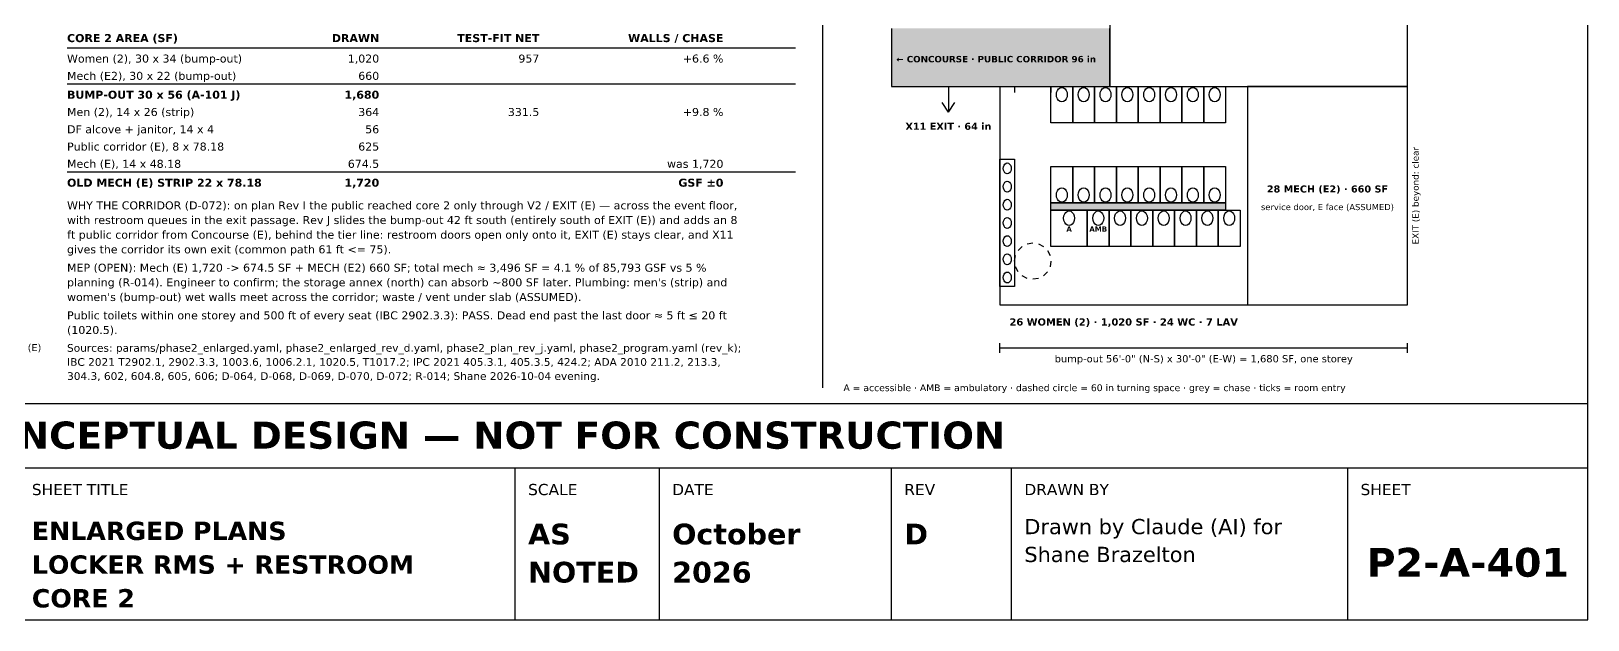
# Model space of a CAD drawing. Header units: inches. Extents: x 0.5 to 16.5, y 0.5 to 10.5.
# Drawn here: x 6.78 to 16.5, y 0.5 to 4.18 of the extents above; entities that cross this region are included whole.
import ezdxf
from ezdxf.enums import TextEntityAlignment as Align

# ---------------------------------------------------------------- set-up
doc = ezdxf.new("R2010")
doc.units = ezdxf.units.IN
doc.header["$MEASUREMENT"] = 0
for name, color, linetype in [('A-ANNO-DIMS', 7, 'Continuous'), ('A-ANNO-TEXT', 7, 'Continuous'), ('A-CLER-ADA', 7, 'Continuous'), ('A-WALL', 7, 'Continuous'), ('A-WALL-PRTN', 7, 'Continuous'), ('G-ANNO-TABL', 7, 'Continuous'), ('G-ANNO-TTLB', 7, 'Continuous'), ('P-FIXT', 7, 'Continuous')]:
    doc.layers.add(name, color=color, linetype=linetype)
doc.styles.add('KS-BOLD', font='DejaVuSans-Bold.ttf')
doc.styles.add('KS-REG', font='DejaVuSans.ttf')

msp = doc.modelspace()

# ---------------------------------------------------------------- hatches: boundary and pattern name
at = {"layer": 'A-ANNO-TEXT', "true_color": 0xe3f1e6}
msp.add_hatch(color=7, dxfattribs=at).paths.add_polyline_path([(12.15, 4.1973), (12.15, 3.8336), (13.5136, 3.8336), (13.5136, 4.1973)])
at = {"layer": 'A-WALL-PRTN', "true_color": 0xd8d8d8}
msp.add_hatch(color=7, dxfattribs=at).paths.add_polyline_path([(13.1459, 3.1064), (14.2368, 3.1064), (14.2368, 3.0609), (13.1459, 3.0609)])

# ---------------------------------------------------------------- linework, layer by layer
at = {"layer": 'A-ANNO-DIMS'}
for p, q in [((12.8277, 2.17), (12.8277, 2.23)), ((12.8277, 2.2), (15.3732, 2.2)), ((15.3732, 2.17), (15.3732, 2.23))]:
    msp.add_line(p, q, dxfattribs=at)
at = {"layer": 'A-ANNO-TEXT'}
msp.add_line((11.72, 10.36), (11.72, 1.95), dxfattribs=at)
at = {"layer": 'A-CLER-ADA'}
for p, q in [((12.9403, 2.8095), (12.9655, 2.8347)), ((12.9972, 2.8508), (13.0323, 2.8564)), ((13.0674, 2.8508), (13.0991, 2.8347)), ((12.9186, 2.7427), (12.9242, 2.7778)), ((13.1242, 2.8095), (13.1403, 2.7778)), ((13.1459, 2.7427), (13.1403, 2.7076)), ((12.9403, 2.6759), (12.9242, 2.7076)), ((12.9972, 2.6347), (12.9655, 2.6508)), ((13.0674, 2.6347), (13.0323, 2.6291)), ((13.1242, 2.6759), (13.0991, 2.6508))]:
    msp.add_line(p, q, dxfattribs=at)
at = {"layer": 'A-WALL'}
for p, q in [((13.5136, 4.8336), (13.5136, 3.8336)), ((15.3732, 3.8336), (15.3732, 4.8336)), ((12.15, 4.1973), (12.15, 3.8336)), ((13.5136, 3.8336), (13.5136, 4.1973)), ((13.5136, 4.1973), (13.5136, 3.8336)), ((12.15, 3.8336), (13.5136, 3.8336)), ((12.15, 3.8336), (12.9186, 3.8336)), ((12.3841, 3.8336), (12.6268, 3.8336)), ((12.5055, 3.8336), (12.5055, 3.6736)), ((12.8277, 3.8336), (12.8277, 2.47)), ((12.9186, 3.8336), (12.9186, 3.7973)), ((13.1459, 3.8336), (15.3732, 3.8336)), ((13.1459, 3.8336), (13.1459, 3.7973)), ((13.5136, 3.8336), (15.3732, 3.8336)), ((14.3732, 3.8336), (14.3732, 2.47)), ((15.3732, 3.8336), (14.3732, 3.8336)), ((15.3732, 2.47), (15.3732, 3.8336)), ((15.3732, 2.47), (15.3732, 3.8336)), ((12.5055, 3.6736), (12.4655, 3.7336)), ((12.5055, 3.6736), (12.5455, 3.7336)), ((12.8277, 2.47), (15.3732, 2.47)), ((14.3732, 2.47), (15.3732, 2.47))]:
    msp.add_line(p, q, dxfattribs=at)
at = {"layer": 'A-WALL-PRTN'}
for p, q in [((13.1459, 3.8336), (13.2823, 3.8336)), ((13.1459, 3.6064), (13.1459, 3.8336)), ((13.2823, 3.8336), (13.2823, 3.6064)), ((13.2823, 3.8336), (13.4186, 3.8336)), ((13.2823, 3.6064), (13.2823, 3.8336)), ((13.4186, 3.8336), (13.4186, 3.6064)), ((13.4186, 3.8336), (13.555, 3.8336)), ((13.4186, 3.6064), (13.4186, 3.8336)), ((13.555, 3.8336), (13.555, 3.6064)), ((13.555, 3.8336), (13.6914, 3.8336)), ((13.555, 3.6064), (13.555, 3.8336)), ((13.6914, 3.8336), (13.6914, 3.6064)), ((13.6914, 3.8336), (13.8277, 3.8336)), ((13.6914, 3.6064), (13.6914, 3.8336)), ((13.8277, 3.8336), (13.8277, 3.6064)), ((13.8277, 3.8336), (13.9641, 3.8336)), ((13.8277, 3.6064), (13.8277, 3.8336)), ((13.9641, 3.8336), (13.9641, 3.6064)), ((13.9641, 3.8336), (14.1005, 3.8336)), ((13.9641, 3.6064), (13.9641, 3.8336)), ((14.1005, 3.8336), (14.1005, 3.6064)), ((14.1005, 3.8336), (14.2368, 3.8336)), ((14.1005, 3.6064), (14.1005, 3.8336)), ((14.2368, 3.8336), (14.2368, 3.6064)), ((13.2823, 3.6064), (13.1459, 3.6064)), ((13.4186, 3.6064), (13.2823, 3.6064)), ((13.555, 3.6064), (13.4186, 3.6064)), ((13.6914, 3.6064), (13.555, 3.6064)), ((13.8277, 3.6064), (13.6914, 3.6064)), ((13.9641, 3.6064), (13.8277, 3.6064)), ((14.1005, 3.6064), (13.9641, 3.6064)), ((14.2368, 3.6064), (14.1005, 3.6064)), ((13.1459, 3.3336), (13.2823, 3.3336)), ((13.1459, 3.1064), (13.1459, 3.3336)), ((13.2823, 3.3336), (13.2823, 3.1064)), ((13.2823, 3.3336), (13.4186, 3.3336)), ((13.2823, 3.1064), (13.2823, 3.3336)), ((13.4186, 3.3336), (13.4186, 3.1064)), ((13.4186, 3.3336), (13.555, 3.3336)), ((13.4186, 3.1064), (13.4186, 3.3336)), ((13.555, 3.3336), (13.555, 3.1064)), ((13.555, 3.3336), (13.6914, 3.3336)), ((13.555, 3.1064), (13.555, 3.3336)), ((13.6914, 3.3336), (13.6914, 3.1064)), ((13.6914, 3.3336), (13.8277, 3.3336)), ((13.6914, 3.1064), (13.6914, 3.3336)), ((13.8277, 3.3336), (13.8277, 3.1064)), ((13.8277, 3.3336), (13.9641, 3.3336)), ((13.8277, 3.1064), (13.8277, 3.3336)), ((13.9641, 3.3336), (13.9641, 3.1064)), ((13.9641, 3.3336), (14.1005, 3.3336)), ((13.9641, 3.1064), (13.9641, 3.3336)), ((14.1005, 3.3336), (14.1005, 3.1064)), ((14.1005, 3.3336), (14.2368, 3.3336)), ((14.1005, 3.1064), (14.1005, 3.3336)), ((14.2368, 3.3336), (14.2368, 3.1064)), ((13.2823, 3.1064), (13.1459, 3.1064)), ((13.1459, 3.0609), (13.3732, 3.0609)), ((13.1459, 2.8336), (13.1459, 3.0609)), ((13.4186, 3.1064), (13.2823, 3.1064)), ((13.3732, 3.0609), (13.3732, 2.8336)), ((13.3732, 3.0609), (13.5095, 3.0609)), ((13.3732, 2.8336), (13.3732, 3.0609)), ((13.555, 3.1064), (13.4186, 3.1064)), ((13.5095, 3.0609), (13.5095, 2.8336)), ((13.5095, 3.0609), (13.6459, 3.0609)), ((13.5095, 2.8336), (13.5095, 3.0609)), ((13.6914, 3.1064), (13.555, 3.1064)), ((13.6459, 3.0609), (13.6459, 2.8336)), ((13.6459, 3.0609), (13.7823, 3.0609)), ((13.6459, 2.8336), (13.6459, 3.0609)), ((13.8277, 3.1064), (13.6914, 3.1064)), ((13.7823, 3.0609), (13.7823, 2.8336)), ((13.7823, 3.0609), (13.9186, 3.0609)), ((13.7823, 2.8336), (13.7823, 3.0609)), ((13.9641, 3.1064), (13.8277, 3.1064)), ((13.9186, 3.0609), (13.9186, 2.8336)), ((13.9186, 3.0609), (14.055, 3.0609)), ((13.9186, 2.8336), (13.9186, 3.0609)), ((14.1005, 3.1064), (13.9641, 3.1064)), ((14.055, 3.0609), (14.055, 2.8336)), ((14.055, 3.0609), (14.1914, 3.0609)), ((14.055, 2.8336), (14.055, 3.0609)), ((14.2368, 3.1064), (14.1005, 3.1064)), ((14.1914, 3.0609), (14.1914, 2.8336)), ((14.1914, 3.0609), (14.3277, 3.0609)), ((14.1914, 2.8336), (14.1914, 3.0609)), ((14.3277, 3.0609), (14.3277, 2.8336)), ((13.3732, 2.8336), (13.1459, 2.8336)), ((13.5095, 2.8336), (13.3732, 2.8336)), ((13.6459, 2.8336), (13.5095, 2.8336)), ((13.7823, 2.8336), (13.6459, 2.8336)), ((13.9186, 2.8336), (13.7823, 2.8336)), ((14.055, 2.8336), (13.9186, 2.8336)), ((14.1914, 2.8336), (14.055, 2.8336)), ((14.3277, 2.8336), (14.1914, 2.8336))]:
    msp.add_line(p, q, dxfattribs=at)
msp.add_lwpolyline([(13.1459, 3.1064), (14.2368, 3.1064), (14.2368, 3.0609), (13.1459, 3.0609)], close=True, dxfattribs=at)
at = {"layer": 'G-ANNO-TABL'}
for p, q in [((7, 4.077), (11.55, 4.077)), ((7, 3.851), (11.55, 3.851)), ((7, 3.301), (11.55, 3.301))]:
    msp.add_line(p, q, dxfattribs=at)
at = {"layer": 'G-ANNO-TTLB'}
for p, q in [((0.5, 1.45), (16.5, 1.45)), ((9.8, 0.5), (9.8, 1.45)), ((10.7, 0.5), (10.7, 1.45)), ((12.15, 0.5), (12.15, 1.45)), ((12.9, 0.5), (12.9, 1.45)), ((15, 0.5), (15, 1.45))]:
    msp.add_line(p, q, dxfattribs=at)
for points in [[(0.5, 0.5), (16.5, 0.5), (16.5, 10.5), (0.5, 10.5)], [(0.5, 1.45), (16.5, 1.45), (16.5, 1.85), (0.5, 1.85)]]:
    msp.add_lwpolyline(points, close=True, dxfattribs=at)
at = {"layer": 'P-FIXT'}
for p, q in [((13.18, 3.7836), (13.1817, 3.7977)), ((13.1817, 3.7977), (13.1865, 3.8104)), ((13.1865, 3.8104), (13.1941, 3.8204)), ((13.1941, 3.8204), (13.2036, 3.8269)), ((13.2036, 3.8269), (13.2141, 3.8291)), ((13.2141, 3.8291), (13.2246, 3.8269)), ((13.2246, 3.8269), (13.2341, 3.8204)), ((13.2341, 3.8204), (13.2417, 3.8104)), ((13.2417, 3.8104), (13.2465, 3.7977)), ((13.2465, 3.7977), (13.2482, 3.7836)), ((13.3164, 3.7836), (13.318, 3.7977)), ((13.318, 3.7977), (13.3229, 3.8104)), ((13.3229, 3.8104), (13.3304, 3.8204)), ((13.3304, 3.8204), (13.3399, 3.8269)), ((13.3399, 3.8269), (13.3505, 3.8291)), ((13.3505, 3.8291), (13.361, 3.8269)), ((13.361, 3.8269), (13.3705, 3.8204)), ((13.3705, 3.8204), (13.378, 3.8104)), ((13.378, 3.8104), (13.3829, 3.7977)), ((13.3829, 3.7977), (13.3845, 3.7836)), ((13.4527, 3.7836), (13.4544, 3.7977)), ((13.4544, 3.7977), (13.4592, 3.8104)), ((13.4592, 3.8104), (13.4668, 3.8204)), ((13.4668, 3.8204), (13.4763, 3.8269)), ((13.4763, 3.8269), (13.4868, 3.8291)), ((13.4868, 3.8291), (13.4974, 3.8269)), ((13.4974, 3.8269), (13.5069, 3.8204)), ((13.5069, 3.8204), (13.5144, 3.8104)), ((13.5144, 3.8104), (13.5192, 3.7977)), ((13.5192, 3.7977), (13.5209, 3.7836)), ((13.5891, 3.7836), (13.5908, 3.7977)), ((13.5908, 3.7977), (13.5956, 3.8104)), ((13.5956, 3.8104), (13.6031, 3.8204)), ((13.6031, 3.8204), (13.6126, 3.8269)), ((13.6126, 3.8269), (13.6232, 3.8291)), ((13.6232, 3.8291), (13.6337, 3.8269)), ((13.6337, 3.8269), (13.6432, 3.8204)), ((13.6432, 3.8204), (13.6508, 3.8104)), ((13.6508, 3.8104), (13.6556, 3.7977)), ((13.6556, 3.7977), (13.6573, 3.7836)), ((13.7255, 3.7836), (13.7271, 3.7977)), ((13.7271, 3.7977), (13.732, 3.8104)), ((13.732, 3.8104), (13.7395, 3.8204)), ((13.7395, 3.8204), (13.749, 3.8269)), ((13.749, 3.8269), (13.7595, 3.8291)), ((13.7595, 3.8291), (13.7701, 3.8269)), ((13.7701, 3.8269), (13.7796, 3.8204)), ((13.7796, 3.8204), (13.7871, 3.8104)), ((13.7871, 3.8104), (13.792, 3.7977)), ((13.792, 3.7977), (13.7936, 3.7836)), ((13.8618, 3.7836), (13.8635, 3.7977)), ((13.8635, 3.7977), (13.8683, 3.8104)), ((13.8683, 3.8104), (13.8759, 3.8204)), ((13.8759, 3.8204), (13.8854, 3.8269)), ((13.8854, 3.8269), (13.8959, 3.8291)), ((13.8959, 3.8291), (13.9064, 3.8269)), ((13.9064, 3.8269), (13.9159, 3.8204)), ((13.9159, 3.8204), (13.9235, 3.8104)), ((13.9235, 3.8104), (13.9283, 3.7977)), ((13.9283, 3.7977), (13.93, 3.7836)), ((13.9982, 3.7836), (13.9999, 3.7977)), ((13.9999, 3.7977), (14.0047, 3.8104)), ((14.0047, 3.8104), (14.0122, 3.8204)), ((14.0122, 3.8204), (14.0217, 3.8269)), ((14.0217, 3.8269), (14.0323, 3.8291)), ((14.0323, 3.8291), (14.0428, 3.8269)), ((14.0428, 3.8269), (14.0523, 3.8204)), ((14.0523, 3.8204), (14.0599, 3.8104)), ((14.0599, 3.8104), (14.0647, 3.7977)), ((14.0647, 3.7977), (14.0664, 3.7836)), ((14.1345, 3.7836), (14.1362, 3.7977)), ((14.1362, 3.7977), (14.1411, 3.8104)), ((14.1411, 3.8104), (14.1486, 3.8204)), ((14.1486, 3.8204), (14.1581, 3.8269)), ((14.1581, 3.8269), (14.1686, 3.8291)), ((14.1686, 3.8291), (14.1792, 3.8269)), ((14.1792, 3.8269), (14.1887, 3.8204)), ((14.1887, 3.8204), (14.1962, 3.8104)), ((14.1962, 3.8104), (14.2011, 3.7977)), ((14.2011, 3.7977), (14.2027, 3.7836)), ((13.1817, 3.7696), (13.18, 3.7836)), ((13.1865, 3.7569), (13.1817, 3.7696)), ((13.1941, 3.7469), (13.1865, 3.7569)), ((13.2036, 3.7404), (13.1941, 3.7469)), ((13.2141, 3.7382), (13.2036, 3.7404)), ((13.2246, 3.7404), (13.2141, 3.7382)), ((13.2341, 3.7469), (13.2246, 3.7404)), ((13.2417, 3.7569), (13.2341, 3.7469)), ((13.2465, 3.7696), (13.2417, 3.7569)), ((13.2482, 3.7836), (13.2465, 3.7696)), ((13.318, 3.7696), (13.3164, 3.7836)), ((13.3229, 3.7569), (13.318, 3.7696)), ((13.3304, 3.7469), (13.3229, 3.7569)), ((13.3399, 3.7404), (13.3304, 3.7469)), ((13.3505, 3.7382), (13.3399, 3.7404)), ((13.361, 3.7404), (13.3505, 3.7382)), ((13.3705, 3.7469), (13.361, 3.7404)), ((13.378, 3.7569), (13.3705, 3.7469)), ((13.3829, 3.7696), (13.378, 3.7569)), ((13.3845, 3.7836), (13.3829, 3.7696)), ((13.4544, 3.7696), (13.4527, 3.7836)), ((13.4592, 3.7569), (13.4544, 3.7696)), ((13.4668, 3.7469), (13.4592, 3.7569)), ((13.4763, 3.7404), (13.4668, 3.7469)), ((13.4868, 3.7382), (13.4763, 3.7404)), ((13.4974, 3.7404), (13.4868, 3.7382)), ((13.5069, 3.7469), (13.4974, 3.7404)), ((13.5144, 3.7569), (13.5069, 3.7469)), ((13.5192, 3.7696), (13.5144, 3.7569)), ((13.5209, 3.7836), (13.5192, 3.7696)), ((13.5908, 3.7696), (13.5891, 3.7836)), ((13.5956, 3.7569), (13.5908, 3.7696)), ((13.6031, 3.7469), (13.5956, 3.7569)), ((13.6126, 3.7404), (13.6031, 3.7469)), ((13.6232, 3.7382), (13.6126, 3.7404)), ((13.6337, 3.7404), (13.6232, 3.7382)), ((13.6432, 3.7469), (13.6337, 3.7404)), ((13.6508, 3.7569), (13.6432, 3.7469)), ((13.6556, 3.7696), (13.6508, 3.7569)), ((13.6573, 3.7836), (13.6556, 3.7696)), ((13.7271, 3.7696), (13.7255, 3.7836)), ((13.732, 3.7569), (13.7271, 3.7696)), ((13.7395, 3.7469), (13.732, 3.7569)), ((13.749, 3.7404), (13.7395, 3.7469)), ((13.7595, 3.7382), (13.749, 3.7404)), ((13.7701, 3.7404), (13.7595, 3.7382)), ((13.7796, 3.7469), (13.7701, 3.7404)), ((13.7871, 3.7569), (13.7796, 3.7469)), ((13.792, 3.7696), (13.7871, 3.7569)), ((13.7936, 3.7836), (13.792, 3.7696)), ((13.8635, 3.7696), (13.8618, 3.7836)), ((13.8683, 3.7569), (13.8635, 3.7696)), ((13.8759, 3.7469), (13.8683, 3.7569)), ((13.8854, 3.7404), (13.8759, 3.7469)), ((13.8959, 3.7382), (13.8854, 3.7404)), ((13.9064, 3.7404), (13.8959, 3.7382)), ((13.9159, 3.7469), (13.9064, 3.7404)), ((13.9235, 3.7569), (13.9159, 3.7469)), ((13.9283, 3.7696), (13.9235, 3.7569)), ((13.93, 3.7836), (13.9283, 3.7696)), ((13.9999, 3.7696), (13.9982, 3.7836)), ((14.0047, 3.7569), (13.9999, 3.7696)), ((14.0122, 3.7469), (14.0047, 3.7569)), ((14.0217, 3.7404), (14.0122, 3.7469)), ((14.0323, 3.7382), (14.0217, 3.7404)), ((14.0428, 3.7404), (14.0323, 3.7382)), ((14.0523, 3.7469), (14.0428, 3.7404)), ((14.0599, 3.7569), (14.0523, 3.7469)), ((14.0647, 3.7696), (14.0599, 3.7569)), ((14.0664, 3.7836), (14.0647, 3.7696)), ((14.1362, 3.7696), (14.1345, 3.7836)), ((14.1411, 3.7569), (14.1362, 3.7696)), ((14.1486, 3.7469), (14.1411, 3.7569)), ((14.1581, 3.7404), (14.1486, 3.7469)), ((14.1686, 3.7382), (14.1581, 3.7404)), ((14.1792, 3.7404), (14.1686, 3.7382)), ((14.1887, 3.7469), (14.1792, 3.7404)), ((14.1962, 3.7569), (14.1887, 3.7469)), ((14.2011, 3.7696), (14.1962, 3.7569)), ((14.2027, 3.7836), (14.2011, 3.7696)), ((12.8277, 3.3791), (12.9186, 3.3791)), ((12.8277, 2.5836), (12.8277, 3.3791)), ((12.8482, 3.3223), (12.8494, 3.3328)), ((12.8494, 3.3117), (12.8482, 3.3223)), ((12.8494, 3.3328), (12.853, 3.3423)), ((12.853, 3.3022), (12.8494, 3.3117)), ((12.853, 3.3423), (12.8585, 3.3499)), ((12.8585, 3.3499), (12.8655, 3.3547)), ((12.8655, 3.3547), (12.8732, 3.3564)), ((12.8732, 3.3564), (12.8809, 3.3547)), ((12.8809, 3.3547), (12.8879, 3.3499)), ((12.8879, 3.3499), (12.8934, 3.3423)), ((12.8934, 3.3423), (12.897, 3.3328)), ((12.897, 3.3117), (12.8934, 3.3022)), ((12.897, 3.3328), (12.8982, 3.3223)), ((12.8982, 3.3223), (12.897, 3.3117)), ((12.9186, 3.3791), (12.9186, 2.5836)), ((12.8482, 3.2086), (12.8494, 3.2192)), ((12.8494, 3.2192), (12.853, 3.2287)), ((12.8585, 3.2947), (12.853, 3.3022)), ((12.853, 3.2287), (12.8585, 3.2362)), ((12.8655, 3.2899), (12.8585, 3.2947)), ((12.8585, 3.2362), (12.8655, 3.2411)), ((12.8732, 3.2882), (12.8655, 3.2899)), ((12.8655, 3.2411), (12.8732, 3.2427)), ((12.8809, 3.2899), (12.8732, 3.2882)), ((12.8732, 3.2427), (12.8809, 3.2411)), ((12.8879, 3.2947), (12.8809, 3.2899)), ((12.8809, 3.2411), (12.8879, 3.2362)), ((12.8934, 3.3022), (12.8879, 3.2947)), ((12.8879, 3.2362), (12.8934, 3.2287)), ((12.8934, 3.2287), (12.897, 3.2192)), ((12.897, 3.2192), (12.8982, 3.2086)), ((12.8494, 3.1981), (12.8482, 3.2086)), ((12.853, 3.1886), (12.8494, 3.1981)), ((12.8494, 3.1055), (12.853, 3.115)), ((12.8585, 3.1811), (12.853, 3.1886)), ((12.853, 3.115), (12.8585, 3.1226)), ((12.8655, 3.1762), (12.8585, 3.1811)), ((12.8585, 3.1226), (12.8655, 3.1274)), ((12.8732, 3.1745), (12.8655, 3.1762)), ((12.8655, 3.1274), (12.8732, 3.1291)), ((12.8809, 3.1762), (12.8732, 3.1745)), ((12.8732, 3.1291), (12.8809, 3.1274)), ((12.8879, 3.1811), (12.8809, 3.1762)), ((12.8809, 3.1274), (12.8879, 3.1226)), ((12.8934, 3.1886), (12.8879, 3.1811)), ((12.8879, 3.1226), (12.8934, 3.115)), ((12.897, 3.1981), (12.8934, 3.1886)), ((12.8934, 3.115), (12.897, 3.1055)), ((12.8982, 3.2086), (12.897, 3.1981)), ((13.18, 3.1564), (13.1817, 3.1704)), ((13.1817, 3.1423), (13.18, 3.1564)), ((13.1817, 3.1704), (13.1865, 3.1831)), ((13.1865, 3.1296), (13.1817, 3.1423)), ((13.1865, 3.1831), (13.1941, 3.1931)), ((13.1941, 3.1196), (13.1865, 3.1296)), ((13.1941, 3.1931), (13.2036, 3.1996)), ((13.2036, 3.1131), (13.1941, 3.1196)), ((13.2036, 3.1996), (13.2141, 3.2018)), ((13.2141, 3.1109), (13.2036, 3.1131)), ((13.2141, 3.2018), (13.2246, 3.1996)), ((13.2246, 3.1131), (13.2141, 3.1109)), ((13.2246, 3.1996), (13.2341, 3.1931)), ((13.2341, 3.1196), (13.2246, 3.1131)), ((13.2341, 3.1931), (13.2417, 3.1831)), ((13.2417, 3.1296), (13.2341, 3.1196)), ((13.2417, 3.1831), (13.2465, 3.1704)), ((13.2465, 3.1423), (13.2417, 3.1296)), ((13.2465, 3.1704), (13.2482, 3.1564)), ((13.2482, 3.1564), (13.2465, 3.1423)), ((13.3164, 3.1564), (13.318, 3.1704)), ((13.318, 3.1423), (13.3164, 3.1564)), ((13.318, 3.1704), (13.3229, 3.1831)), ((13.3229, 3.1296), (13.318, 3.1423)), ((13.3229, 3.1831), (13.3304, 3.1931)), ((13.3304, 3.1196), (13.3229, 3.1296)), ((13.3304, 3.1931), (13.3399, 3.1996)), ((13.3399, 3.1131), (13.3304, 3.1196)), ((13.3399, 3.1996), (13.3505, 3.2018)), ((13.3505, 3.1109), (13.3399, 3.1131)), ((13.3505, 3.2018), (13.361, 3.1996)), ((13.361, 3.1131), (13.3505, 3.1109)), ((13.361, 3.1996), (13.3705, 3.1931)), ((13.3705, 3.1196), (13.361, 3.1131)), ((13.3705, 3.1931), (13.378, 3.1831)), ((13.378, 3.1296), (13.3705, 3.1196)), ((13.378, 3.1831), (13.3829, 3.1704)), ((13.3829, 3.1423), (13.378, 3.1296)), ((13.3829, 3.1704), (13.3845, 3.1564)), ((13.3845, 3.1564), (13.3829, 3.1423)), ((13.4527, 3.1564), (13.4544, 3.1704)), ((13.4544, 3.1423), (13.4527, 3.1564)), ((13.4544, 3.1704), (13.4592, 3.1831)), ((13.4592, 3.1296), (13.4544, 3.1423)), ((13.4592, 3.1831), (13.4668, 3.1931)), ((13.4668, 3.1196), (13.4592, 3.1296)), ((13.4668, 3.1931), (13.4763, 3.1996)), ((13.4763, 3.1131), (13.4668, 3.1196)), ((13.4763, 3.1996), (13.4868, 3.2018)), ((13.4868, 3.1109), (13.4763, 3.1131)), ((13.4868, 3.2018), (13.4974, 3.1996)), ((13.4974, 3.1131), (13.4868, 3.1109)), ((13.4974, 3.1996), (13.5069, 3.1931)), ((13.5069, 3.1196), (13.4974, 3.1131)), ((13.5069, 3.1931), (13.5144, 3.1831)), ((13.5144, 3.1296), (13.5069, 3.1196)), ((13.5144, 3.1831), (13.5192, 3.1704)), ((13.5192, 3.1423), (13.5144, 3.1296)), ((13.5192, 3.1704), (13.5209, 3.1564)), ((13.5209, 3.1564), (13.5192, 3.1423)), ((13.5891, 3.1564), (13.5908, 3.1704)), ((13.5908, 3.1423), (13.5891, 3.1564)), ((13.5908, 3.1704), (13.5956, 3.1831)), ((13.5956, 3.1296), (13.5908, 3.1423)), ((13.5956, 3.1831), (13.6031, 3.1931)), ((13.6031, 3.1196), (13.5956, 3.1296)), ((13.6031, 3.1931), (13.6126, 3.1996)), ((13.6126, 3.1131), (13.6031, 3.1196)), ((13.6126, 3.1996), (13.6232, 3.2018)), ((13.6232, 3.1109), (13.6126, 3.1131)), ((13.6232, 3.2018), (13.6337, 3.1996)), ((13.6337, 3.1131), (13.6232, 3.1109)), ((13.6337, 3.1996), (13.6432, 3.1931)), ((13.6432, 3.1196), (13.6337, 3.1131)), ((13.6432, 3.1931), (13.6508, 3.1831)), ((13.6508, 3.1296), (13.6432, 3.1196)), ((13.6508, 3.1831), (13.6556, 3.1704)), ((13.6556, 3.1423), (13.6508, 3.1296)), ((13.6556, 3.1704), (13.6573, 3.1564)), ((13.6573, 3.1564), (13.6556, 3.1423)), ((13.7255, 3.1564), (13.7271, 3.1704)), ((13.7271, 3.1423), (13.7255, 3.1564)), ((13.7271, 3.1704), (13.732, 3.1831)), ((13.732, 3.1296), (13.7271, 3.1423)), ((13.732, 3.1831), (13.7395, 3.1931)), ((13.7395, 3.1196), (13.732, 3.1296)), ((13.7395, 3.1931), (13.749, 3.1996)), ((13.749, 3.1131), (13.7395, 3.1196)), ((13.749, 3.1996), (13.7595, 3.2018)), ((13.7595, 3.1109), (13.749, 3.1131)), ((13.7595, 3.2018), (13.7701, 3.1996)), ((13.7701, 3.1131), (13.7595, 3.1109)), ((13.7701, 3.1996), (13.7796, 3.1931)), ((13.7796, 3.1196), (13.7701, 3.1131)), ((13.7796, 3.1931), (13.7871, 3.1831)), ((13.7871, 3.1296), (13.7796, 3.1196)), ((13.7871, 3.1831), (13.792, 3.1704)), ((13.792, 3.1423), (13.7871, 3.1296)), ((13.792, 3.1704), (13.7936, 3.1564)), ((13.7936, 3.1564), (13.792, 3.1423)), ((13.8618, 3.1564), (13.8635, 3.1704)), ((13.8635, 3.1423), (13.8618, 3.1564)), ((13.8635, 3.1704), (13.8683, 3.1831)), ((13.8683, 3.1296), (13.8635, 3.1423)), ((13.8683, 3.1831), (13.8759, 3.1931)), ((13.8759, 3.1196), (13.8683, 3.1296)), ((13.8759, 3.1931), (13.8854, 3.1996)), ((13.8854, 3.1131), (13.8759, 3.1196)), ((13.8854, 3.1996), (13.8959, 3.2018)), ((13.8959, 3.1109), (13.8854, 3.1131)), ((13.8959, 3.2018), (13.9064, 3.1996)), ((13.9064, 3.1131), (13.8959, 3.1109)), ((13.9064, 3.1996), (13.9159, 3.1931)), ((13.9159, 3.1196), (13.9064, 3.1131)), ((13.9159, 3.1931), (13.9235, 3.1831)), ((13.9235, 3.1296), (13.9159, 3.1196)), ((13.9235, 3.1831), (13.9283, 3.1704)), ((13.9283, 3.1423), (13.9235, 3.1296)), ((13.9283, 3.1704), (13.93, 3.1564)), ((13.93, 3.1564), (13.9283, 3.1423)), ((13.9982, 3.1564), (13.9999, 3.1704)), ((13.9999, 3.1423), (13.9982, 3.1564)), ((13.9999, 3.1704), (14.0047, 3.1831)), ((14.0047, 3.1296), (13.9999, 3.1423)), ((14.0047, 3.1831), (14.0122, 3.1931)), ((14.0122, 3.1196), (14.0047, 3.1296)), ((14.0122, 3.1931), (14.0217, 3.1996)), ((14.0217, 3.1131), (14.0122, 3.1196)), ((14.0217, 3.1996), (14.0323, 3.2018)), ((14.0323, 3.1109), (14.0217, 3.1131)), ((14.0323, 3.2018), (14.0428, 3.1996)), ((14.0428, 3.1131), (14.0323, 3.1109)), ((14.0428, 3.1996), (14.0523, 3.1931)), ((14.0523, 3.1196), (14.0428, 3.1131)), ((14.0523, 3.1931), (14.0599, 3.1831)), ((14.0599, 3.1296), (14.0523, 3.1196)), ((14.0599, 3.1831), (14.0647, 3.1704)), ((14.0647, 3.1423), (14.0599, 3.1296)), ((14.0647, 3.1704), (14.0664, 3.1564)), ((14.0664, 3.1564), (14.0647, 3.1423)), ((14.1345, 3.1564), (14.1362, 3.1704)), ((14.1362, 3.1423), (14.1345, 3.1564)), ((14.1362, 3.1704), (14.1411, 3.1831)), ((14.1411, 3.1296), (14.1362, 3.1423)), ((14.1411, 3.1831), (14.1486, 3.1931)), ((14.1486, 3.1196), (14.1411, 3.1296)), ((14.1486, 3.1931), (14.1581, 3.1996)), ((14.1581, 3.1131), (14.1486, 3.1196)), ((14.1581, 3.1996), (14.1686, 3.2018)), ((14.1686, 3.1109), (14.1581, 3.1131)), ((14.1686, 3.2018), (14.1792, 3.1996)), ((14.1792, 3.1131), (14.1686, 3.1109)), ((14.1792, 3.1996), (14.1887, 3.1931)), ((14.1887, 3.1196), (14.1792, 3.1131)), ((14.1887, 3.1931), (14.1962, 3.1831)), ((14.1962, 3.1296), (14.1887, 3.1196)), ((14.1962, 3.1831), (14.2011, 3.1704)), ((14.2011, 3.1423), (14.1962, 3.1296)), ((14.2011, 3.1704), (14.2027, 3.1564)), ((14.2027, 3.1564), (14.2011, 3.1423)), ((12.8482, 3.095), (12.8494, 3.1055)), ((12.8494, 3.0845), (12.8482, 3.095)), ((12.853, 3.075), (12.8494, 3.0845)), ((12.8585, 3.0674), (12.853, 3.075)), ((12.8655, 3.0626), (12.8585, 3.0674)), ((12.8732, 3.0609), (12.8655, 3.0626)), ((12.8655, 3.0138), (12.8732, 3.0155)), ((12.8809, 3.0626), (12.8732, 3.0609)), ((12.8732, 3.0155), (12.8809, 3.0138)), ((12.8879, 3.0674), (12.8809, 3.0626)), ((12.8934, 3.075), (12.8879, 3.0674)), ((12.897, 3.0845), (12.8934, 3.075)), ((12.897, 3.1055), (12.8982, 3.095)), ((12.8982, 3.095), (12.897, 3.0845)), ((13.2255, 3.0109), (13.2271, 3.025)), ((13.2271, 3.025), (13.232, 3.0376)), ((13.232, 3.0376), (13.2395, 3.0477)), ((13.2395, 3.0477), (13.249, 3.0541)), ((13.249, 3.0541), (13.2595, 3.0564)), ((13.2595, 3.0564), (13.2701, 3.0541)), ((13.2701, 3.0541), (13.2796, 3.0477)), ((13.2796, 3.0477), (13.2871, 3.0376)), ((13.2871, 3.0376), (13.292, 3.025)), ((13.292, 3.025), (13.2936, 3.0109)), ((13.4073, 3.0109), (13.4089, 3.025)), ((13.4089, 3.025), (13.4138, 3.0376)), ((13.4138, 3.0376), (13.4213, 3.0477)), ((13.4213, 3.0477), (13.4308, 3.0541)), ((13.4308, 3.0541), (13.4414, 3.0564)), ((13.4414, 3.0564), (13.4519, 3.0541)), ((13.4519, 3.0541), (13.4614, 3.0477)), ((13.4614, 3.0477), (13.4689, 3.0376)), ((13.4689, 3.0376), (13.4738, 3.025)), ((13.4738, 3.025), (13.4755, 3.0109)), ((13.5436, 3.0109), (13.5453, 3.025)), ((13.5453, 3.025), (13.5501, 3.0376)), ((13.5501, 3.0376), (13.5577, 3.0477)), ((13.5577, 3.0477), (13.5672, 3.0541)), ((13.5672, 3.0541), (13.5777, 3.0564)), ((13.5777, 3.0564), (13.5883, 3.0541)), ((13.5883, 3.0541), (13.5978, 3.0477)), ((13.5978, 3.0477), (13.6053, 3.0376)), ((13.6053, 3.0376), (13.6101, 3.025)), ((13.6101, 3.025), (13.6118, 3.0109)), ((13.68, 3.0109), (13.6817, 3.025)), ((13.6817, 3.025), (13.6865, 3.0376)), ((13.6865, 3.0376), (13.6941, 3.0477)), ((13.6941, 3.0477), (13.7036, 3.0541)), ((13.7036, 3.0541), (13.7141, 3.0564)), ((13.7141, 3.0564), (13.7246, 3.0541)), ((13.7246, 3.0541), (13.7341, 3.0477)), ((13.7341, 3.0477), (13.7417, 3.0376)), ((13.7417, 3.0376), (13.7465, 3.025)), ((13.7465, 3.025), (13.7482, 3.0109)), ((13.8164, 3.0109), (13.818, 3.025)), ((13.818, 3.025), (13.8229, 3.0376)), ((13.8229, 3.0376), (13.8304, 3.0477)), ((13.8304, 3.0477), (13.8399, 3.0541)), ((13.8399, 3.0541), (13.8505, 3.0564)), ((13.8505, 3.0564), (13.861, 3.0541)), ((13.861, 3.0541), (13.8705, 3.0477)), ((13.8705, 3.0477), (13.878, 3.0376)), ((13.878, 3.0376), (13.8829, 3.025)), ((13.8829, 3.025), (13.8845, 3.0109)), ((13.9527, 3.0109), (13.9544, 3.025)), ((13.9544, 3.025), (13.9592, 3.0376)), ((13.9592, 3.0376), (13.9668, 3.0477)), ((13.9668, 3.0477), (13.9763, 3.0541)), ((13.9763, 3.0541), (13.9868, 3.0564)), ((13.9868, 3.0564), (13.9974, 3.0541)), ((13.9974, 3.0541), (14.0069, 3.0477)), ((14.0069, 3.0477), (14.0144, 3.0376)), ((14.0144, 3.0376), (14.0192, 3.025)), ((14.0192, 3.025), (14.0209, 3.0109)), ((14.0891, 3.0109), (14.0908, 3.025)), ((14.0908, 3.025), (14.0956, 3.0376)), ((14.0956, 3.0376), (14.1031, 3.0477)), ((14.1031, 3.0477), (14.1126, 3.0541)), ((14.1126, 3.0541), (14.1232, 3.0564)), ((14.1232, 3.0564), (14.1337, 3.0541)), ((14.1337, 3.0541), (14.1432, 3.0477)), ((14.1432, 3.0477), (14.1508, 3.0376)), ((14.1508, 3.0376), (14.1556, 3.025)), ((14.1556, 3.025), (14.1573, 3.0109)), ((14.2255, 3.0109), (14.2271, 3.025)), ((14.2271, 3.025), (14.232, 3.0376)), ((14.232, 3.0376), (14.2395, 3.0477)), ((14.2395, 3.0477), (14.249, 3.0541)), ((14.249, 3.0541), (14.2595, 3.0564)), ((14.2595, 3.0564), (14.2701, 3.0541)), ((14.2701, 3.0541), (14.2796, 3.0477)), ((14.2796, 3.0477), (14.2871, 3.0376)), ((14.2871, 3.0376), (14.292, 3.025)), ((14.292, 3.025), (14.2936, 3.0109)), ((12.8482, 2.9814), (12.8494, 2.9919)), ((12.8494, 2.9708), (12.8482, 2.9814)), ((12.8494, 2.9919), (12.853, 3.0014)), ((12.853, 2.9613), (12.8494, 2.9708)), ((12.853, 3.0014), (12.8585, 3.0089)), ((12.8585, 2.9538), (12.853, 2.9613)), ((12.8585, 3.0089), (12.8655, 3.0138)), ((12.8655, 2.9489), (12.8585, 2.9538)), ((12.8732, 2.9473), (12.8655, 2.9489)), ((12.8809, 2.9489), (12.8732, 2.9473)), ((12.8809, 3.0138), (12.8879, 3.0089)), ((12.8879, 2.9538), (12.8809, 2.9489)), ((12.8879, 3.0089), (12.8934, 3.0014)), ((12.8934, 2.9613), (12.8879, 2.9538)), ((12.8934, 3.0014), (12.897, 2.9919)), ((12.897, 2.9708), (12.8934, 2.9613)), ((12.897, 2.9919), (12.8982, 2.9814)), ((12.8982, 2.9814), (12.897, 2.9708)), ((13.2271, 2.9969), (13.2255, 3.0109)), ((13.232, 2.9842), (13.2271, 2.9969)), ((13.2395, 2.9741), (13.232, 2.9842)), ((13.249, 2.9677), (13.2395, 2.9741)), ((13.2595, 2.9655), (13.249, 2.9677)), ((13.2701, 2.9677), (13.2595, 2.9655)), ((13.2796, 2.9741), (13.2701, 2.9677)), ((13.2871, 2.9842), (13.2796, 2.9741)), ((13.292, 2.9969), (13.2871, 2.9842)), ((13.2936, 3.0109), (13.292, 2.9969)), ((13.4089, 2.9969), (13.4073, 3.0109)), ((13.4138, 2.9842), (13.4089, 2.9969)), ((13.4213, 2.9741), (13.4138, 2.9842)), ((13.4308, 2.9677), (13.4213, 2.9741)), ((13.4414, 2.9655), (13.4308, 2.9677)), ((13.4519, 2.9677), (13.4414, 2.9655)), ((13.4614, 2.9741), (13.4519, 2.9677)), ((13.4689, 2.9842), (13.4614, 2.9741)), ((13.4738, 2.9969), (13.4689, 2.9842)), ((13.4755, 3.0109), (13.4738, 2.9969)), ((13.5453, 2.9969), (13.5436, 3.0109)), ((13.5501, 2.9842), (13.5453, 2.9969)), ((13.5577, 2.9741), (13.5501, 2.9842)), ((13.5672, 2.9677), (13.5577, 2.9741)), ((13.5777, 2.9655), (13.5672, 2.9677)), ((13.5883, 2.9677), (13.5777, 2.9655)), ((13.5978, 2.9741), (13.5883, 2.9677)), ((13.6053, 2.9842), (13.5978, 2.9741)), ((13.6101, 2.9969), (13.6053, 2.9842)), ((13.6118, 3.0109), (13.6101, 2.9969)), ((13.6817, 2.9969), (13.68, 3.0109)), ((13.6865, 2.9842), (13.6817, 2.9969)), ((13.6941, 2.9741), (13.6865, 2.9842)), ((13.7036, 2.9677), (13.6941, 2.9741)), ((13.7141, 2.9655), (13.7036, 2.9677)), ((13.7246, 2.9677), (13.7141, 2.9655)), ((13.7341, 2.9741), (13.7246, 2.9677)), ((13.7417, 2.9842), (13.7341, 2.9741)), ((13.7465, 2.9969), (13.7417, 2.9842)), ((13.7482, 3.0109), (13.7465, 2.9969)), ((13.818, 2.9969), (13.8164, 3.0109)), ((13.8229, 2.9842), (13.818, 2.9969)), ((13.8304, 2.9741), (13.8229, 2.9842)), ((13.8399, 2.9677), (13.8304, 2.9741)), ((13.8505, 2.9655), (13.8399, 2.9677)), ((13.861, 2.9677), (13.8505, 2.9655)), ((13.8705, 2.9741), (13.861, 2.9677)), ((13.878, 2.9842), (13.8705, 2.9741)), ((13.8829, 2.9969), (13.878, 2.9842)), ((13.8845, 3.0109), (13.8829, 2.9969)), ((13.9544, 2.9969), (13.9527, 3.0109)), ((13.9592, 2.9842), (13.9544, 2.9969)), ((13.9668, 2.9741), (13.9592, 2.9842)), ((13.9763, 2.9677), (13.9668, 2.9741)), ((13.9868, 2.9655), (13.9763, 2.9677)), ((13.9974, 2.9677), (13.9868, 2.9655)), ((14.0069, 2.9741), (13.9974, 2.9677)), ((14.0144, 2.9842), (14.0069, 2.9741)), ((14.0192, 2.9969), (14.0144, 2.9842)), ((14.0209, 3.0109), (14.0192, 2.9969)), ((14.0908, 2.9969), (14.0891, 3.0109)), ((14.0956, 2.9842), (14.0908, 2.9969)), ((14.1031, 2.9741), (14.0956, 2.9842)), ((14.1126, 2.9677), (14.1031, 2.9741)), ((14.1232, 2.9655), (14.1126, 2.9677)), ((14.1337, 2.9677), (14.1232, 2.9655)), ((14.1432, 2.9741), (14.1337, 2.9677)), ((14.1508, 2.9842), (14.1432, 2.9741)), ((14.1556, 2.9969), (14.1508, 2.9842)), ((14.1573, 3.0109), (14.1556, 2.9969)), ((14.2271, 2.9969), (14.2255, 3.0109)), ((14.232, 2.9842), (14.2271, 2.9969)), ((14.2395, 2.9741), (14.232, 2.9842)), ((14.249, 2.9677), (14.2395, 2.9741)), ((14.2595, 2.9655), (14.249, 2.9677)), ((14.2701, 2.9677), (14.2595, 2.9655)), ((14.2796, 2.9741), (14.2701, 2.9677)), ((14.2871, 2.9842), (14.2796, 2.9741)), ((14.292, 2.9969), (14.2871, 2.9842)), ((14.2936, 3.0109), (14.292, 2.9969)), ((12.8482, 2.8677), (12.8494, 2.8783)), ((12.8494, 2.8572), (12.8482, 2.8677)), ((12.8494, 2.8783), (12.853, 2.8878)), ((12.853, 2.8477), (12.8494, 2.8572)), ((12.853, 2.8878), (12.8585, 2.8953)), ((12.8585, 2.8401), (12.853, 2.8477)), ((12.8585, 2.8953), (12.8655, 2.9001)), ((12.8655, 2.8353), (12.8585, 2.8401)), ((12.8655, 2.9001), (12.8732, 2.9018)), ((12.8732, 2.8336), (12.8655, 2.8353)), ((12.8732, 2.9018), (12.8809, 2.9001)), ((12.8809, 2.8353), (12.8732, 2.8336)), ((12.8809, 2.9001), (12.8879, 2.8953)), ((12.8879, 2.8401), (12.8809, 2.8353)), ((12.8879, 2.8953), (12.8934, 2.8878)), ((12.8934, 2.8477), (12.8879, 2.8401)), ((12.8934, 2.8878), (12.897, 2.8783)), ((12.897, 2.8572), (12.8934, 2.8477)), ((12.897, 2.8783), (12.8982, 2.8677)), ((12.8982, 2.8677), (12.897, 2.8572)), ((12.8482, 2.7541), (12.8494, 2.7646)), ((12.8494, 2.7436), (12.8482, 2.7541)), ((12.8494, 2.7646), (12.853, 2.7741)), ((12.853, 2.7341), (12.8494, 2.7436)), ((12.853, 2.7741), (12.8585, 2.7817)), ((12.8585, 2.7265), (12.853, 2.7341)), ((12.8585, 2.7817), (12.8655, 2.7865)), ((12.8655, 2.7217), (12.8585, 2.7265)), ((12.8655, 2.7865), (12.8732, 2.7882)), ((12.8732, 2.7882), (12.8809, 2.7865)), ((12.8809, 2.7865), (12.8879, 2.7817)), ((12.8879, 2.7265), (12.8809, 2.7217)), ((12.8879, 2.7817), (12.8934, 2.7741)), ((12.8934, 2.7341), (12.8879, 2.7265)), ((12.8934, 2.7741), (12.897, 2.7646)), ((12.897, 2.7436), (12.8934, 2.7341)), ((12.897, 2.7646), (12.8982, 2.7541)), ((12.8982, 2.7541), (12.897, 2.7436)), ((12.8482, 2.6405), (12.8494, 2.651)), ((12.8494, 2.6299), (12.8482, 2.6405)), ((12.8494, 2.651), (12.853, 2.6605)), ((12.853, 2.6204), (12.8494, 2.6299)), ((12.853, 2.6605), (12.8585, 2.668)), ((12.8585, 2.668), (12.8655, 2.6729)), ((12.8732, 2.72), (12.8655, 2.7217)), ((12.8655, 2.6729), (12.8732, 2.6745)), ((12.8809, 2.7217), (12.8732, 2.72)), ((12.8732, 2.6745), (12.8809, 2.6729)), ((12.8809, 2.6729), (12.8879, 2.668)), ((12.8879, 2.668), (12.8934, 2.6605)), ((12.8934, 2.6605), (12.897, 2.651)), ((12.897, 2.6299), (12.8934, 2.6204)), ((12.897, 2.651), (12.8982, 2.6405)), ((12.8982, 2.6405), (12.897, 2.6299)), ((12.9186, 2.5836), (12.8277, 2.5836)), ((12.8585, 2.6129), (12.853, 2.6204)), ((12.8655, 2.608), (12.8585, 2.6129)), ((12.8732, 2.6064), (12.8655, 2.608)), ((12.8809, 2.608), (12.8732, 2.6064)), ((12.8879, 2.6129), (12.8809, 2.608)), ((12.8934, 2.6204), (12.8879, 2.6129))]:
    msp.add_line(p, q, dxfattribs=at)

# ---------------------------------------------------------------- texts
at = {"layer": 'A-ANNO-DIMS', "style": 'KS-REG'}
msp.add_text('bump-out 56\'-0" (N-S) x 30\'-0" (E-W) = 1,680 SF, one storey', height=0.045, dxfattribs=at).set_placement((14.1005, 2.11), align=Align.CENTER)
at = {"layer": 'A-ANNO-TEXT'}
for s, height, style, p in [('← CONCOURSE · PUBLIC CORRIDOR 96 in', 0.04, 'KS-BOLD', (12.18, 3.9855)), ('WHY THE CORRIDOR (D-072): on plan Rev I the public reached core 2 only through V2 / EXIT (E) — across the event floor,', 0.05, 'KS-REG', (7, 3.0663)), ('with restroom queues in the exit passage. Rev J slides the bump-out 42 ft south (entirely south of EXIT (E)) and adds an 8', 0.05, 'KS-REG', (7, 2.9747)), ('ft public corridor from Concourse (E), behind the tier line: restroom doors open only onto it, EXIT (E) stays clear, and X11', 0.05, 'KS-REG', (7, 2.883)), ('gives the corridor its own exit (common path 61 ft <= 75).', 0.05, 'KS-REG', (7, 2.7913)), ('MEP (OPEN): Mech (E) 1,720 -> 674.5 SF + MECH (E2) 660 SF; total mech ≈ 3,496 SF = 4.1 % of 85,793 GSF vs 5 %', 0.05, 'KS-REG', (7, 2.6767)), ("planning (R-014). Engineer to confirm; the storage annex (north) can absorb ~800 SF later. Plumbing: men's (strip) and", 0.05, 'KS-REG', (7, 2.5851)), ("women's (bump-out) wet walls meet across the corridor; waste / vent under slab (ASSUMED).", 0.05, 'KS-REG', (7, 2.4934)), ('(1020.5).', 0.05, 'KS-REG', (7, 2.2872)), ('Public toilets within one storey and 500 ft of every seat (IBC 2902.3.3): PASS. Dead end past the last door ≈ 5 ft ≤ 20 ft', 0.05, 'KS-REG', (7, 2.3788)), ('blue = restrooms · green = public corridor (E)', 0.044, 'KS-REG', (5.45, 2.18)), ('Sources: params/phase2_enlarged.yaml, phase2_enlarged_rev_d.yaml, phase2_plan_rev_j.yaml, phase2_program.yaml (rev_k);', 0.048, 'KS-REG', (7, 2.1762)), ('304.3, 602, 604.8, 605, 606; D-064, D-068, D-069, D-070, D-072; R-014; Shane 2026-10-04 evening.', 0.048, 'KS-REG', (7, 2.0002)), ('IBC 2021 T2902.1, 2902.3.3, 1003.6, 1006.2.1, 1020.5, T1017.2; IPC 2021 405.3.1, 405.3.5, 424.2; ADA 2010 211.2, 213.3,', 0.048, 'KS-REG', (7, 2.0882)), ('A = accessible · AMB = ambulatory · dashed circle = 60 in turning space · grey = chase · ticks = room entry', 0.042, 'KS-REG', (11.85, 1.93))]:
    msp.add_text(s, height=height, dxfattribs=dict(at, style=style)).set_placement(p)
for s, height, style, p in [('X11 EXIT · 64 in', 0.044, 'KS-BOLD', (12.5055, 3.5636)), ('28 MECH (E2) · 660 SF', 0.044, 'KS-BOLD', (14.8732, 3.1718)), ('service door, E face (ASSUMED)', 0.038, 'KS-REG', (14.8732, 3.0618)), ('A', 0.032, 'KS-BOLD', (13.2595, 2.9273)), ('AMB', 0.032, 'KS-BOLD', (13.4414, 2.9273)), ('26 WOMEN (2) · 1,020 SF · 24 WC · 7 LAV', 0.045, 'KS-BOLD', (13.6005, 2.34))]:
    msp.add_text(s, height=height, dxfattribs=dict(at, style=style)).set_placement(p, align=Align.CENTER)
at = {"layer": 'A-ANNO-TEXT', "style": 'KS-REG'}
msp.add_text('EXIT (E) beyond: clear', height=0.04, rotation=90, dxfattribs=at).set_placement((15.4432, 3.1518), align=Align.CENTER)
at = {"layer": 'G-ANNO-TABL'}
for s, style, p in [('CORE 2 AREA (SF)', 'KS-BOLD', (7, 4.112)), ('Women (2), 30 x 34 (bump-out)', 'KS-REG', (7, 3.984)), ('Mech (E2), 30 x 22 (bump-out)', 'KS-REG', (7, 3.876)), ('BUMP-OUT 30 x 56 (A-101 J)', 'KS-BOLD', (7, 3.758)), ('Men (2), 14 x 26 (strip)', 'KS-REG', (7, 3.65)), ('DF alcove + janitor, 14 x 4', 'KS-REG', (7, 3.542)), ('Public corridor (E), 8 x 78.18', 'KS-REG', (7, 3.434)), ('Mech (E), 14 x 48.18', 'KS-REG', (7, 3.326)), ('OLD MECH (E) STRIP 22 x 78.18', 'KS-BOLD', (7, 3.208))]:
    msp.add_text(s, height=0.05, dxfattribs=dict(at, style=style)).set_placement(p)
for s, style, p in [('DRAWN', 'KS-BOLD', (8.95, 4.112)), ('TEST-FIT NET', 'KS-BOLD', (9.95, 4.112)), ('WALLS / CHASE', 'KS-BOLD', (11.1, 4.112)), ('1,020', 'KS-REG', (8.95, 3.984)), ('957', 'KS-REG', (9.95, 3.984)), ('+6.6 %', 'KS-REG', (11.1, 3.984)), ('660', 'KS-REG', (8.95, 3.876)), ('1,680', 'KS-BOLD', (8.95, 3.758)), ('364', 'KS-REG', (8.95, 3.65)), ('331.5', 'KS-REG', (9.95, 3.65)), ('+9.8 %', 'KS-REG', (11.1, 3.65)), ('56', 'KS-REG', (8.95, 3.542)), ('625', 'KS-REG', (8.95, 3.434)), ('674.5', 'KS-REG', (8.95, 3.326)), ('was 1,720', 'KS-REG', (11.1, 3.326)), ('1,720', 'KS-BOLD', (8.95, 3.208)), ('GSF ±0', 'KS-BOLD', (11.1, 3.208))]:
    msp.add_text(s, height=0.05, dxfattribs=dict(at, style=style)).set_placement(p, align=Align.RIGHT)
at = {"layer": 'G-ANNO-TTLB', "style": 'KS-BOLD'}
for s, height, p in [('PRELIMINARY — CONCEPTUAL DESIGN — NOT FOR CONSTRUCTION', 0.17, (8.5, 1.57)), ('P2-A-401', 0.18, (15.75, 0.77))]:
    msp.add_text(s, height=height, dxfattribs=at).set_placement(p, align=Align.CENTER)
at = {"layer": 'G-ANNO-TTLB'}
for s, height, style, p in [('SHEET TITLE', 0.07, 'KS-REG', (6.78, 1.28)), ('SCALE', 0.07, 'KS-REG', (9.88, 1.28)), ('DATE', 0.07, 'KS-REG', (10.78, 1.28)), ('REV', 0.07, 'KS-REG', (12.23, 1.28)), ('DRAWN BY', 0.07, 'KS-REG', (12.98, 1.28)), ('SHEET', 0.07, 'KS-REG', (15.08, 1.28)), ('ENLARGED PLANS', 0.115, 'KS-BOLD', (6.78, 0.9992)), ('AS', 0.13, 'KS-BOLD', (9.88, 0.9717)), ('October', 0.13, 'KS-BOLD', (10.78, 0.9717)), ('D', 0.13, 'KS-BOLD', (12.23, 0.9717)), ('Drawn by Claude (AI) for', 0.095, 'KS-REG', (12.98, 1.0358)), ('LOCKER RMS + RESTROOM', 0.115, 'KS-BOLD', (6.78, 0.7883)), ('Shane Brazelton', 0.095, 'KS-REG', (12.98, 0.8617)), ('NOTED', 0.13, 'KS-BOLD', (9.88, 0.7333)), ('2026', 0.13, 'KS-BOLD', (10.78, 0.7333)), ('CORE 2', 0.115, 'KS-BOLD', (6.78, 0.5775))]:
    msp.add_text(s, height=height, dxfattribs=dict(at, style=style)).set_placement(p)

doc.saveas('drawing.dxf')
